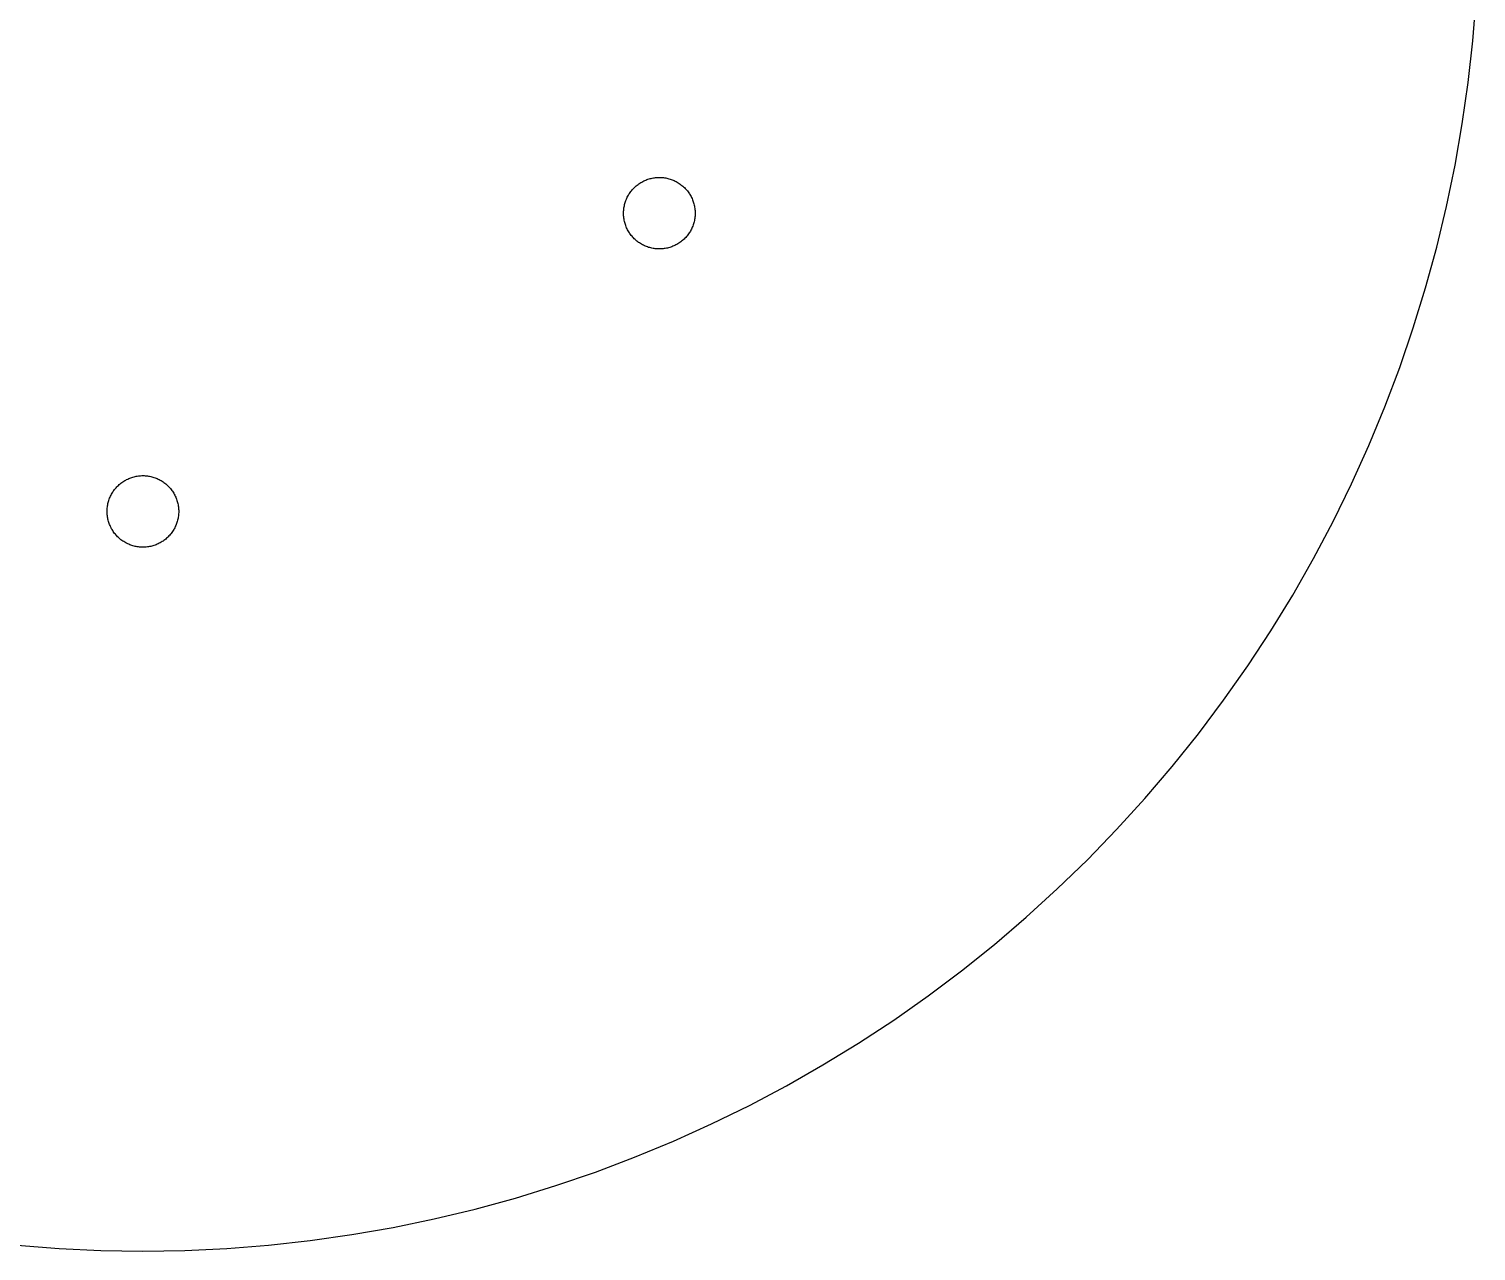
# Model space of a CAD drawing. Header units: metres. Extents: x -112 to 112, y -112 to 112.
# Drawn here: x -9.6 to 111.8, y -112 to -9.6 of the extents above; entities that cross this region are included whole.
import ezdxf

# ---------------------------------------------------------------- set-up
doc = ezdxf.new("R2010")
doc.units = ezdxf.units.M

msp = doc.modelspace()

# ---------------------------------------------------------------- linework, layer by layer
for p, q in [((111.503, -10.5401), (111.779, -7.03253)), ((111.117, -14.0373), (111.503, -10.5401)), ((110.621, -17.5206), (111.117, -14.0373)), ((110.016, -20.9867), (110.621, -17.5206)), ((109.303, -24.432), (110.016, -20.9867)), ((40.9698, -23.112), (41.0303, -23.0397)), ((41.0303, -23.0397), (41.093, -22.9694)), ((41.093, -22.9694), (41.1578, -22.901)), ((41.1578, -22.901), (41.2248, -22.8347)), ((41.2248, -22.8347), (41.2939, -22.7706)), ((41.2939, -22.7706), (41.3649, -22.7086)), ((41.3649, -22.7086), (41.4378, -22.6489)), ((41.4378, -22.6489), (41.5126, -22.5915)), ((41.5126, -22.5915), (41.5891, -22.5365)), ((41.5891, -22.5365), (41.6673, -22.484)), ((41.6673, -22.484), (41.7472, -22.4339)), ((41.7472, -22.4339), (41.8286, -22.3864)), ((41.8286, -22.3864), (41.9114, -22.3414)), ((41.9114, -22.3414), (41.9956, -22.299)), ((41.9956, -22.299), (42.0811, -22.2594)), ((42.0811, -22.2594), (42.1677, -22.2224)), ((42.1677, -22.2224), (42.2555, -22.1881)), ((42.2555, -22.1881), (42.3444, -22.1567)), ((42.3444, -22.1567), (42.4342, -22.128)), ((42.4342, -22.128), (42.5248, -22.1022)), ((42.5248, -22.1022), (42.6162, -22.0793)), ((42.6162, -22.0793), (42.7083, -22.0592)), ((42.7083, -22.0592), (42.8009, -22.042)), ((42.8009, -22.042), (42.8941, -22.0278)), ((42.8941, -22.0278), (42.9877, -22.0164)), ((42.9877, -22.0164), (43.0815, -22.008)), ((43.0815, -22.008), (43.1756, -22.0026)), ((43.1756, -22.0026), (43.2699, -22.0002)), ((43.2699, -22.0002), (43.3641, -22.0007)), ((43.3641, -22.0007), (43.4583, -22.0041)), ((43.4583, -22.0041), (43.5523, -22.0105)), ((43.5523, -22.0105), (43.6461, -22.0199)), ((43.6461, -22.0199), (43.7395, -22.0322)), ((43.7395, -22.0322), (43.8325, -22.0474)), ((43.8325, -22.0474), (43.925, -22.0656)), ((43.925, -22.0656), (44.0169, -22.0866)), ((44.0169, -22.0866), (44.108, -22.1105)), ((44.108, -22.1105), (44.1984, -22.1373)), ((44.1984, -22.1373), (44.2879, -22.1669)), ((44.2879, -22.1669), (44.3764, -22.1992)), ((44.3764, -22.1992), (44.4638, -22.2344)), ((44.4638, -22.2344), (44.5501, -22.2723)), ((44.5501, -22.2723), (44.6352, -22.3129)), ((44.6352, -22.3129), (44.7189, -22.3561)), ((44.7189, -22.3561), (44.8013, -22.4019)), ((44.8013, -22.4019), (44.8821, -22.4503)), ((44.8821, -22.4503), (44.9614, -22.5012)), ((44.9614, -22.5012), (45.0391, -22.5546)), ((45.0391, -22.5546), (45.1151, -22.6104)), ((45.1151, -22.6104), (45.1892, -22.6685)), ((45.1892, -22.6685), (45.2615, -22.729)), ((45.2615, -22.729), (45.3319, -22.7917)), ((45.3319, -22.7917), (45.4003, -22.8566)), ((45.4003, -22.8566), (45.4665, -22.9236)), ((45.4665, -22.9236), (45.5307, -22.9926)), ((45.5307, -22.9926), (45.5927, -23.0636)), ((40.3879, -24.2844), (40.4118, -24.1932)), ((40.4118, -24.1932), (40.4385, -24.1029)), ((40.4385, -24.1029), (40.4681, -24.0134)), ((40.4681, -24.0134), (40.5005, -23.9249)), ((40.5005, -23.9249), (40.5357, -23.8374)), ((40.5357, -23.8374), (40.5735, -23.7511)), ((40.5735, -23.7511), (40.6141, -23.6661)), ((40.6141, -23.6661), (40.6573, -23.5823)), ((40.6573, -23.5823), (40.7032, -23.5)), ((40.7032, -23.5), (40.7516, -23.4191)), ((40.7516, -23.4191), (40.8025, -23.3398)), ((40.8025, -23.3398), (40.8559, -23.2621)), ((40.8559, -23.2621), (40.9117, -23.1862)), ((40.9117, -23.1862), (40.9698, -23.112)), ((45.5927, -23.0636), (45.6523, -23.1366)), ((45.6523, -23.1366), (45.7097, -23.2113)), ((45.7097, -23.2113), (45.7647, -23.2879)), ((45.7647, -23.2879), (45.8173, -23.3661)), ((45.8173, -23.3661), (45.8674, -23.4459)), ((45.8674, -23.4459), (45.9149, -23.5273)), ((45.9149, -23.5273), (45.9599, -23.6101)), ((45.9599, -23.6101), (46.0022, -23.6943)), ((46.0022, -23.6943), (46.0419, -23.7798)), ((46.0419, -23.7798), (46.0789, -23.8665)), ((46.0789, -23.8665), (46.1131, -23.9543)), ((46.1131, -23.9543), (46.1446, -24.0431)), ((46.1446, -24.0431), (46.1732, -24.1329)), ((46.1732, -24.1329), (46.199, -24.2235)), ((46.199, -24.2235), (46.222, -24.3149)), ((40.3014, -25.0314), (40.3019, -24.9372)), ((40.3039, -25.1256), (40.3014, -25.0314)), ((40.3019, -24.9372), (40.3054, -24.843)), ((40.3093, -25.2197), (40.3039, -25.1256)), ((40.3054, -24.843), (40.3118, -24.749)), ((40.3177, -25.3136), (40.3093, -25.2197)), ((40.3118, -24.749), (40.3212, -24.6552)), ((40.329, -25.4071), (40.3177, -25.3136)), ((40.3212, -24.6552), (40.3335, -24.5617)), ((40.3433, -25.5003), (40.329, -25.4071)), ((40.3335, -24.5617), (40.3487, -24.4687)), ((40.3487, -24.4687), (40.3668, -24.3763)), ((40.3668, -24.3763), (40.3879, -24.2844)), ((46.222, -24.3149), (46.2421, -24.407)), ((46.2421, -24.407), (46.2592, -24.4997)), ((46.2691, -25.4382), (46.2538, -25.5312)), ((46.2592, -24.4997), (46.2735, -24.5928)), ((46.2814, -25.3448), (46.2691, -25.4382)), ((46.2735, -24.5928), (46.2848, -24.6864)), ((46.2907, -25.251), (46.2814, -25.3448)), ((46.2848, -24.6864), (46.2932, -24.7803)), ((46.2971, -25.157), (46.2907, -25.251)), ((46.2932, -24.7803), (46.2986, -24.8744)), ((46.3006, -25.0628), (46.2971, -25.157)), ((46.2986, -24.8744), (46.3011, -24.9686)), ((46.3011, -24.9686), (46.3006, -25.0628)), ((108.481, -27.8533), (109.303, -24.432)), ((40.3604, -25.593), (40.3433, -25.5003)), ((40.3805, -25.685), (40.3604, -25.593)), ((40.4035, -25.7764), (40.3805, -25.685)), ((40.4293, -25.8671), (40.4035, -25.7764)), ((40.458, -25.9569), (40.4293, -25.8671)), ((40.4894, -26.0457), (40.458, -25.9569)), ((40.5237, -26.1335), (40.4894, -26.0457)), ((40.5606, -26.2202), (40.5237, -26.1335)), ((40.6003, -26.3057), (40.5606, -26.2202)), ((40.6427, -26.3899), (40.6003, -26.3057)), ((40.6876, -26.4727), (40.6427, -26.3899)), ((40.7352, -26.5541), (40.6876, -26.4727)), ((40.7852, -26.6339), (40.7352, -26.5541)), ((40.8378, -26.7121), (40.7852, -26.6339)), ((45.8, -26.6602), (45.7466, -26.7378)), ((45.8509, -26.5809), (45.8, -26.6602)), ((45.8993, -26.5), (45.8509, -26.5809)), ((45.9452, -26.4176), (45.8993, -26.5)), ((45.9884, -26.3339), (45.9452, -26.4176)), ((46.029, -26.2488), (45.9884, -26.3339)), ((46.0668, -26.1625), (46.029, -26.2488)), ((46.102, -26.0751), (46.0668, -26.1625)), ((46.1344, -25.9866), (46.102, -26.0751)), ((46.164, -25.8971), (46.1344, -25.9866)), ((46.1908, -25.8067), (46.164, -25.8971)), ((46.2147, -25.7156), (46.1908, -25.8067)), ((46.2357, -25.6237), (46.2147, -25.7156)), ((46.2538, -25.5312), (46.2357, -25.6237)), ((40.8928, -26.7887), (40.8378, -26.7121)), ((40.9502, -26.8634), (40.8928, -26.7887)), ((41.0099, -26.9364), (40.9502, -26.8634)), ((41.0718, -27.0074), (41.0099, -26.9364)), ((41.136, -27.0764), (41.0718, -27.0074)), ((41.2023, -27.1434), (41.136, -27.0764)), ((41.2706, -27.2083), (41.2023, -27.1434)), ((41.341, -27.271), (41.2706, -27.2083)), ((41.4133, -27.3314), (41.341, -27.271)), ((41.4875, -27.3896), (41.4133, -27.3314)), ((41.5634, -27.4454), (41.4875, -27.3896)), ((41.6411, -27.4987), (41.5634, -27.4454)), ((41.7204, -27.5497), (41.6411, -27.4987)), ((41.8013, -27.5981), (41.7204, -27.5497)), ((41.8836, -27.6439), (41.8013, -27.5981)), ((41.9674, -27.6871), (41.8836, -27.6439)), ((42.0524, -27.7277), (41.9674, -27.6871)), ((42.1387, -27.7656), (42.0524, -27.7277)), ((42.2262, -27.8007), (42.1387, -27.7656)), ((42.3147, -27.8331), (42.2262, -27.8007)), ((42.4041, -27.8627), (42.3147, -27.8331)), ((42.4945, -27.8895), (42.4041, -27.8627)), ((42.5857, -27.9134), (42.4945, -27.8895)), ((44.0777, -27.8978), (43.9863, -27.9207)), ((44.1684, -27.8719), (44.0777, -27.8978)), ((44.2581, -27.8433), (44.1684, -27.8719)), ((44.347, -27.8118), (44.2581, -27.8433)), ((44.4348, -27.7776), (44.347, -27.8118)), ((44.5215, -27.7406), (44.4348, -27.7776)), ((44.6069, -27.7009), (44.5215, -27.7406)), ((44.6911, -27.6586), (44.6069, -27.7009)), ((44.774, -27.6136), (44.6911, -27.6586)), ((44.8553, -27.5661), (44.774, -27.6136)), ((44.9352, -27.516), (44.8553, -27.5661)), ((45.0134, -27.4634), (44.9352, -27.516)), ((45.0899, -27.4084), (45.0134, -27.4634)), ((45.1647, -27.3511), (45.0899, -27.4084)), ((45.2376, -27.2914), (45.1647, -27.3511)), ((45.3087, -27.2294), (45.2376, -27.2914)), ((45.3777, -27.1653), (45.3087, -27.2294)), ((45.4447, -27.099), (45.3777, -27.1653)), ((45.5096, -27.0306), (45.4447, -27.099)), ((45.5723, -26.9603), (45.5096, -27.0306)), ((45.6327, -26.888), (45.5723, -26.9603)), ((45.6909, -26.8138), (45.6327, -26.888)), ((45.7466, -26.7378), (45.6909, -26.8138)), ((107.553, -31.247), (108.481, -27.8533)), ((42.6775, -27.9344), (42.5857, -27.9134)), ((42.77, -27.9526), (42.6775, -27.9344)), ((42.863, -27.9678), (42.77, -27.9526)), ((42.9565, -27.9801), (42.863, -27.9678)), ((43.0502, -27.9895), (42.9565, -27.9801)), ((43.1443, -27.9959), (43.0502, -27.9895)), ((43.2384, -27.9993), (43.1443, -27.9959)), ((43.3327, -27.9998), (43.2384, -27.9993)), ((43.4269, -27.9974), (43.3327, -27.9998)), ((43.521, -27.9919), (43.4269, -27.9974)), ((43.6149, -27.9836), (43.521, -27.9919)), ((43.7084, -27.9722), (43.6149, -27.9836)), ((43.8016, -27.958), (43.7084, -27.9722)), ((43.8942, -27.9408), (43.8016, -27.958)), ((43.9863, -27.9207), (43.8942, -27.9408)), ((106.518, -34.6099), (107.553, -31.247)), ((105.379, -37.9386), (106.518, -34.6099)), ((104.135, -41.2299), (105.379, -37.9386)), ((102.789, -44.4806), (104.135, -41.2299)), ((101.341, -47.6873), (102.789, -44.4806)), ((-1.36197, -47.327), (-1.27733, -47.2855)), ((-1.27733, -47.2855), (-1.19144, -47.2467)), ((-1.19144, -47.2467), (-1.10437, -47.2107)), ((-1.10437, -47.2107), (-1.0162, -47.1774)), ((-1.0162, -47.1774), (-0.92705, -47.1468)), ((-0.92705, -47.1468), (-0.83696, -47.1191)), ((-0.83696, -47.1191), (-0.74606, -47.0942)), ((-0.74606, -47.0942), (-0.65442, -47.0722)), ((-0.65442, -47.0722), (-0.56213, -47.0531)), ((-0.56213, -47.0531), (-0.4693, -47.0369)), ((-0.4693, -47.0369), (-0.37599, -47.0237)), ((-0.37599, -47.0237), (-0.28232, -47.0133)), ((-0.28232, -47.0133), (-0.18837, -47.0059)), ((-0.18837, -47.0059), (-0.09422, -47.0015)), ((-0.09422, -47.0015), (0, -47)), ((0, -47), (0.09422, -47.0015)), ((0.09422, -47.0015), (0.18837, -47.0059)), ((0.18837, -47.0059), (0.28232, -47.0133)), ((0.28232, -47.0133), (0.37599, -47.0237)), ((0.37599, -47.0237), (0.4693, -47.0369)), ((0.4693, -47.0369), (0.56213, -47.0531)), ((0.56213, -47.0531), (0.65442, -47.0722)), ((0.65442, -47.0722), (0.74606, -47.0942)), ((0.74606, -47.0942), (0.83696, -47.1191)), ((0.83696, -47.1191), (0.92705, -47.1468)), ((0.92705, -47.1468), (1.0162, -47.1774)), ((1.0162, -47.1774), (1.10437, -47.2107)), ((1.10437, -47.2107), (1.19144, -47.2467)), ((1.19144, -47.2467), (1.27733, -47.2855)), ((1.27733, -47.2855), (1.36197, -47.327)), ((-2.62891, -48.5547), (-2.58221, -48.4729)), ((-2.58221, -48.4729), (-2.53297, -48.3925)), ((-2.53297, -48.3925), (-2.48123, -48.3137)), ((-2.48123, -48.3137), (-2.42705, -48.2366)), ((-2.42705, -48.2366), (-2.37045, -48.1613)), ((-2.37045, -48.1613), (-2.31154, -48.0877)), ((-2.31154, -48.0877), (-2.25032, -48.0161)), ((-2.25032, -48.0161), (-2.1869, -47.9464)), ((-2.1869, -47.9464), (-2.12131, -47.8787)), ((-2.12131, -47.8787), (-2.05363, -47.8131)), ((-2.05363, -47.8131), (-1.98393, -47.7497)), ((-1.98393, -47.7497), (-1.91226, -47.6884)), ((-1.91226, -47.6884), (-1.83871, -47.6295)), ((-1.83871, -47.6295), (-1.76335, -47.5729)), ((-1.76335, -47.5729), (-1.68625, -47.5188)), ((-1.68625, -47.5188), (-1.60747, -47.467)), ((-1.60747, -47.467), (-1.52711, -47.4178)), ((-1.52711, -47.4178), (-1.44525, -47.3711)), ((-1.44525, -47.3711), (-1.36197, -47.327)), ((1.36197, -47.327), (1.44525, -47.3711)), ((1.44525, -47.3711), (1.52711, -47.4178)), ((1.52711, -47.4178), (1.60747, -47.467)), ((1.60747, -47.467), (1.68625, -47.5188)), ((1.68625, -47.5188), (1.76335, -47.5729)), ((1.76335, -47.5729), (1.83871, -47.6295)), ((1.83871, -47.6295), (1.91226, -47.6884)), ((1.91226, -47.6884), (1.98393, -47.7497)), ((1.98393, -47.7497), (2.05363, -47.8131)), ((2.05363, -47.8131), (2.12131, -47.8787)), ((2.12131, -47.8787), (2.1869, -47.9464)), ((2.1869, -47.9464), (2.25032, -48.0161)), ((2.25032, -48.0161), (2.31154, -48.0877)), ((2.31154, -48.0877), (2.37045, -48.1613)), ((2.37045, -48.1613), (2.42705, -48.2366)), ((2.42705, -48.2366), (2.48123, -48.3137)), ((2.48123, -48.3137), (2.53297, -48.3925)), ((2.53297, -48.3925), (2.58221, -48.4729)), ((2.58221, -48.4729), (2.62891, -48.5547)), ((99.7927, -50.8469), (101.341, -47.6873)), ((-2.99408, -49.8116), (-2.98668, -49.7177)), ((-2.98668, -49.7177), (-2.97633, -49.624)), ((-2.97633, -49.624), (-2.96306, -49.5307)), ((-2.96306, -49.5307), (-2.94685, -49.4379)), ((-2.94685, -49.4379), (-2.92775, -49.3456)), ((-2.92775, -49.3456), (-2.90575, -49.2539)), ((-2.90575, -49.2539), (-2.88087, -49.163)), ((-2.88087, -49.163), (-2.85316, -49.0729)), ((-2.85316, -49.0729), (-2.82263, -48.9838)), ((-2.82263, -48.9838), (-2.78932, -48.8956)), ((-2.78932, -48.8956), (-2.75325, -48.8085)), ((-2.75325, -48.8085), (-2.71448, -48.7227)), ((-2.71448, -48.7227), (-2.67302, -48.638)), ((-2.67302, -48.638), (-2.62891, -48.5547)), ((2.62891, -48.5547), (2.67302, -48.638)), ((2.67302, -48.638), (2.71448, -48.7227)), ((2.71448, -48.7227), (2.75325, -48.8085)), ((2.75325, -48.8085), (2.78932, -48.8956)), ((2.78932, -48.8956), (2.82263, -48.9838)), ((2.82263, -48.9838), (2.85316, -49.0729)), ((2.85316, -49.0729), (2.88087, -49.163)), ((2.88087, -49.163), (2.90575, -49.2539)), ((2.90575, -49.2539), (2.92775, -49.3456)), ((2.92775, -49.3456), (2.94685, -49.4379)), ((2.94685, -49.4379), (2.96306, -49.5307)), ((2.96306, -49.5307), (2.97633, -49.624)), ((2.97633, -49.624), (2.98668, -49.7177)), ((2.98668, -49.7177), (2.99408, -49.8116)), ((-3, -50), (-2.9985, -49.9058)), ((-2.9985, -50.0942), (-3, -50)), ((-2.9985, -49.9058), (-2.99408, -49.8116)), ((-2.99408, -50.1884), (-2.9985, -50.0942)), ((-2.98668, -50.2823), (-2.99408, -50.1884)), ((-2.97633, -50.376), (-2.98668, -50.2823)), ((-2.96306, -50.4693), (-2.97633, -50.376)), ((-2.94685, -50.5621), (-2.96306, -50.4693)), ((-2.92775, -50.6544), (-2.94685, -50.5621)), ((-2.90575, -50.7461), (-2.92775, -50.6544)), ((-2.88087, -50.837), (-2.90575, -50.7461)), ((-2.85316, -50.927), (-2.88087, -50.837)), ((-2.82263, -51.0162), (-2.85316, -50.927)), ((2.85316, -50.927), (2.82263, -51.0162)), ((2.88087, -50.837), (2.85316, -50.927)), ((2.90575, -50.7461), (2.88087, -50.837)), ((2.92775, -50.6544), (2.90575, -50.7461)), ((2.94685, -50.5621), (2.92775, -50.6544)), ((2.96306, -50.4693), (2.94685, -50.5621)), ((2.97633, -50.376), (2.96306, -50.4693)), ((2.98668, -50.2823), (2.97633, -50.376)), ((2.99408, -50.1884), (2.98668, -50.2823)), ((2.99408, -49.8116), (2.9985, -49.9058)), ((2.9985, -50.0942), (2.99408, -50.1884)), ((2.9985, -49.9058), (2.99998, -50)), ((2.99998, -50), (2.9985, -50.0942)), ((98.1463, -53.9564), (99.7927, -50.8469)), ((-2.78932, -51.1044), (-2.82263, -51.0162)), ((-2.75325, -51.1914), (-2.78932, -51.1044)), ((-2.71448, -51.2773), (-2.75325, -51.1914)), ((-2.67302, -51.362), (-2.71448, -51.2773)), ((-2.62891, -51.4453), (-2.67302, -51.362)), ((-2.58221, -51.5271), (-2.62891, -51.4453)), ((-2.53297, -51.6075), (-2.58221, -51.5271)), ((-2.48123, -51.6862), (-2.53297, -51.6075)), ((-2.42705, -51.7634), (-2.48123, -51.6862)), ((-2.37045, -51.8387), (-2.42705, -51.7634)), ((-2.31154, -51.9123), (-2.37045, -51.8387)), ((-2.25032, -51.9839), (-2.31154, -51.9123)), ((-2.1869, -52.0536), (-2.25032, -51.9839)), ((-2.12131, -52.1213), (-2.1869, -52.0536)), ((-2.05363, -52.1869), (-2.12131, -52.1213)), ((2.12131, -52.1213), (2.05363, -52.1869)), ((2.1869, -52.0536), (2.12131, -52.1213)), ((2.25032, -51.9839), (2.1869, -52.0536)), ((2.31154, -51.9123), (2.25032, -51.9839)), ((2.37045, -51.8387), (2.31154, -51.9123)), ((2.42705, -51.7634), (2.37045, -51.8387)), ((2.48123, -51.6862), (2.42705, -51.7634)), ((2.53297, -51.6075), (2.48123, -51.6862)), ((2.58221, -51.5271), (2.53297, -51.6075)), ((2.62891, -51.4453), (2.58221, -51.5271)), ((2.67302, -51.362), (2.62891, -51.4453)), ((2.71448, -51.2773), (2.67302, -51.362)), ((2.75325, -51.1914), (2.71448, -51.2773)), ((2.78932, -51.1044), (2.75325, -51.1914)), ((2.82263, -51.0162), (2.78932, -51.1044)), ((-1.98393, -52.2503), (-2.05363, -52.1869)), ((-1.91226, -52.3115), (-1.98393, -52.2503)), ((-1.83871, -52.3705), (-1.91226, -52.3115)), ((-1.76335, -52.427), (-1.83871, -52.3705)), ((-1.68625, -52.4812), (-1.76335, -52.427)), ((-1.60747, -52.533), (-1.68625, -52.4812)), ((-1.52711, -52.5822), (-1.60747, -52.533)), ((-1.44525, -52.6289), (-1.52711, -52.5822)), ((-1.36197, -52.673), (-1.44525, -52.6289)), ((-1.27733, -52.7145), (-1.36197, -52.673)), ((-1.19144, -52.7533), (-1.27733, -52.7145)), ((-1.10437, -52.7893), (-1.19144, -52.7533)), ((-1.0162, -52.8226), (-1.10437, -52.7893)), ((-0.92705, -52.8532), (-1.0162, -52.8226)), ((-0.83696, -52.8809), (-0.92705, -52.8532)), ((-0.74606, -52.9057), (-0.83696, -52.8809)), ((-0.65442, -52.9277), (-0.74606, -52.9057)), ((-0.56213, -52.9469), (-0.65442, -52.9277)), ((-0.4693, -52.9631), (-0.56213, -52.9469)), ((-0.37599, -52.9763), (-0.4693, -52.9631)), ((-0.28232, -52.9867), (-0.37599, -52.9763)), ((-0.18837, -52.9941), (-0.28232, -52.9867)), ((-0.09422, -52.9985), (-0.18837, -52.9941)), ((0, -53), (-0.09422, -52.9985)), ((0.09422, -52.9985), (0, -53)), ((0.18837, -52.9941), (0.09422, -52.9985)), ((0.28232, -52.9867), (0.18837, -52.9941)), ((0.37599, -52.9763), (0.28232, -52.9867)), ((0.4693, -52.9631), (0.37599, -52.9763)), ((0.56213, -52.9469), (0.4693, -52.9631)), ((0.65442, -52.9277), (0.56213, -52.9469)), ((0.74606, -52.9057), (0.65442, -52.9277)), ((0.83696, -52.8809), (0.74606, -52.9057)), ((0.92705, -52.8532), (0.83696, -52.8809)), ((1.0162, -52.8226), (0.92705, -52.8532)), ((1.10437, -52.7893), (1.0162, -52.8226)), ((1.19144, -52.7533), (1.10437, -52.7893)), ((1.27733, -52.7145), (1.19144, -52.7533)), ((1.36197, -52.673), (1.27733, -52.7145)), ((1.44525, -52.6289), (1.36197, -52.673)), ((1.52711, -52.5822), (1.44525, -52.6289)), ((1.60747, -52.533), (1.52711, -52.5822)), ((1.68625, -52.4812), (1.60747, -52.533)), ((1.76335, -52.427), (1.68625, -52.4812)), ((1.83871, -52.3705), (1.76335, -52.427)), ((1.91226, -52.3115), (1.83871, -52.3705)), ((1.98393, -52.2503), (1.91226, -52.3115)), ((2.05363, -52.1869), (1.98393, -52.2503)), ((96.4031, -57.0126), (98.1463, -53.9564)), ((94.5647, -60.0126), (96.4031, -57.0126)), ((92.633, -62.9533), (94.5647, -60.0126)), ((90.6099, -65.8319), (92.633, -62.9533)), ((88.4974, -68.6456), (90.6099, -65.8319)), ((86.2975, -71.3915), (88.4974, -68.6456)), ((84.0124, -74.0669), (86.2975, -71.3915)), ((81.6445, -76.6693), (84.0124, -74.0669)), ((79.196, -79.196), (81.6445, -76.6693)), ((76.6693, -81.6445), (79.196, -79.196)), ((74.0669, -84.0124), (76.6693, -81.6445)), ((71.3915, -86.2975), (74.0669, -84.0124)), ((68.6456, -88.4974), (71.3915, -86.2975)), ((65.8319, -90.6099), (68.6456, -88.4974)), ((62.9533, -92.633), (65.8319, -90.6099)), ((60.0126, -94.5647), (62.9533, -92.633)), ((57.0126, -96.4031), (60.0126, -94.5647)), ((53.9564, -98.1463), (57.0126, -96.4031)), ((50.8469, -99.7927), (53.9564, -98.1463)), ((47.6873, -101.341), (50.8469, -99.7927)), ((44.4806, -102.789), (47.6873, -101.341)), ((41.2299, -104.135), (44.4806, -102.789)), ((37.9386, -105.379), (41.2299, -104.135)), ((34.6099, -106.518), (37.9386, -105.379)), ((31.247, -107.553), (34.6099, -106.518)), ((27.8533, -108.481), (31.247, -107.553)), ((24.432, -109.303), (27.8533, -108.481)), ((17.5206, -110.621), (20.9867, -110.016)), ((20.9867, -110.016), (24.432, -109.303)), ((-10.5401, -111.503), (-7.03253, -111.779)), ((7.03253, -111.779), (10.5401, -111.503)), ((10.5401, -111.503), (14.0373, -111.117)), ((14.0373, -111.117), (17.5206, -110.621)), ((-7.03253, -111.779), (-3.51799, -111.945)), ((-3.51799, -111.945), (0, -112)), ((0, -112), (3.51799, -111.945)), ((3.51799, -111.945), (7.03253, -111.779))]:
    msp.add_line(p, q)

doc.saveas('drawing.dxf')
